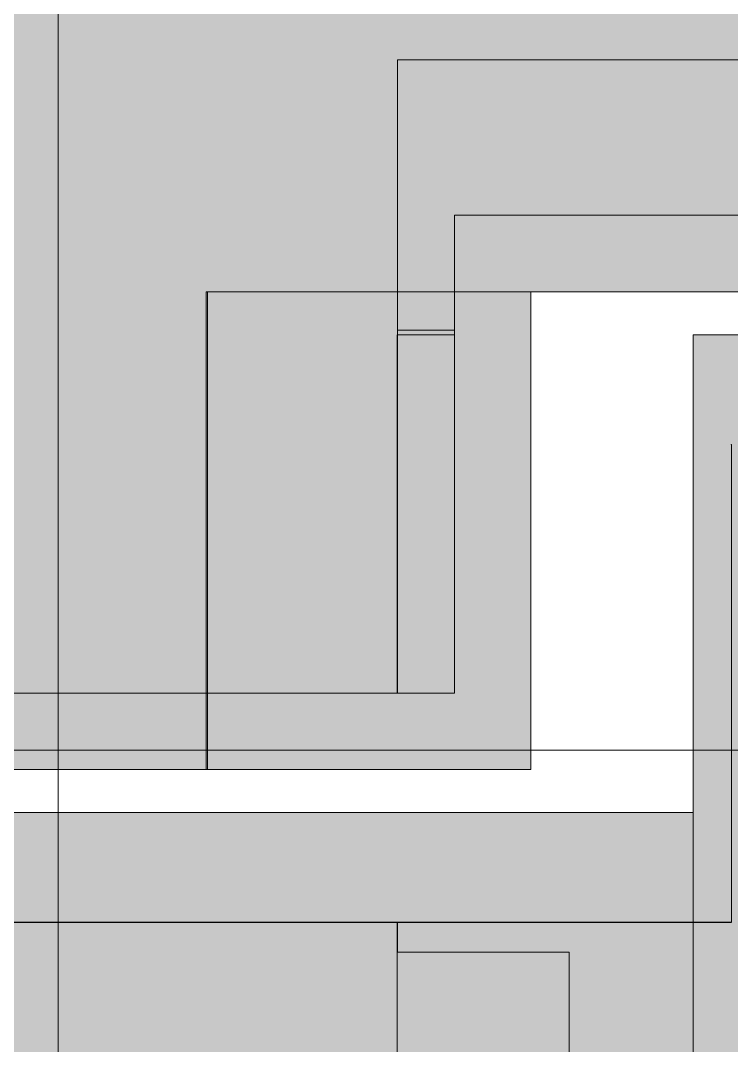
# Model space of a CAD drawing. Header units: metres. Extents: x -4 to 206, y -18 to 45.
# Drawn here: x 42.26 to 43.005, y -10.313 to -9.24 of the extents above; entities that cross this region are included whole.
import ezdxf

# ---------------------------------------------------------------- set-up
doc = ezdxf.new("R2010")
doc.units = ezdxf.units.M
doc.header["$MEASUREMENT"] = 0
doc.set_wipeout_variables(frame=1)
for name, pattern in [('Schnittlinie', [0.006, 0.003, -0.0015, 0, -0.0015]), ('Strichlinie eng', [0.002, 0.0015, -0.0005]), ('Wipeout_Contour', [1, 0, -1])]:
    doc.linetypes.add(name, pattern=pattern)
for name, color, linetype in [('3._DD PP STG2_4_000 Achsraster', 7, 'Continuous'), ('3._DD PP STG2_4_110 Wand Aussen', 7, 'Continuous'), ('3._DD PP STG2_4_140 Brüstung', 7, 'Continuous'), ('3._DD PP STG2_4_210 Decke', 7, 'Continuous'), ('3._DD PP STG2_4_220 Bodenaufbau - Außen_ Gefälle', 7, 'Continuous'), ('3._DD PP STG2_4_221 Bodenaufbau - Abdichtung', 7, 'Continuous'), ('3._DD PP STG2_4_310 Dachkonstruktion massiv', 7, 'Continuous'), ('3._DD PP STG2_4_330 Dachaufbau', 7, 'Continuous')]:
    doc.layers.add(name, color=color, linetype=linetype)

msp = doc.modelspace()

# ---------------------------------------------------------------- linework, layer by layer
at = {"layer": '3._DD PP STG2_4_110 Wand Aussen', "color": 8, "linetype": 'Schnittlinie', "lineweight": 13, "ltscale": 1000, "flags": 128}
for points in [[(42.655, -9.5687), (42.655, -11.0137)], [(42.835, -9.5687), (42.655, -9.5687)], [(42.84, -9.5687), (42.835, -9.5687)], [(42.96, -9.5687), (42.84, -9.5687)], [(42.965, -9.5687), (42.96, -9.5687)], [(42.965, -11.0137), (42.965, -9.5687)]]:
    msp.add_lwpolyline(points, dxfattribs=at)
at = {"layer": '3._DD PP STG2_4_210 Decke', "color": 7, "linetype": 'Continuous', "lineweight": 13, "ltscale": 1000, "flags": 128}
msp.add_lwpolyline([(48.645, -1.4987), (45.765, -1.4987), (45.765, -3.9237), (45.635, -3.9237), (43.155, -3.9237), (43.155, -5.8737), (41.175, -5.8737), (41.175, -3.9237), (38.605, -3.9237), (38.605, -4.3437), (36.365, -4.3437), (36.365, -1.4987), (33.4844, -1.4987), (33.4954, -10.3587), (34.515, -10.3587), (34.515, -11.383), (37.335, -11.3837), (37.335, -10.0637), (42.835, -10.0637), (42.835, -9.5637), (45.685, -9.5637), (45.685, -8.8637), (48.185, -8.8637)], dxfattribs=at)
at = {"layer": '3._DD PP STG2_4_310 Dachkonstruktion massiv', "color": 255, "linetype": 'Strichlinie eng', "lineweight": 13, "ltscale": 1000, "flags": 128}
for points in [[(45.6851, -9.2809), (42.6551, -9.2809)], [(42.6551, -9.2809), (42.6551, -9.5637)], [(42.6551, -10.215), (42.6551, -9.5637)], [(42.6551, -9.5637), (45.6851, -9.5637)], [(42.6551, -9.5687), (42.795, -9.5687)], [(42.6551, -10.1031), (42.6551, -9.5687)], [(42.795, -9.5687), (42.795, -9.9031)], [(42.835, -9.5687), (42.795, -9.5687)], [(42.835, -9.5687), (42.835, -9.9031)], [(42.965, -10.8837), (42.965, -9.5687)], [(42.965, -9.5687), (45.6851, -9.5687)], [(42.795, -9.9031), (42.835, -9.9031)], [(42.835, -10.1031), (42.835, -9.9031)], [(42.835, -10.1031), (42.6551, -10.1031)], [(42.8351, -10.215), (42.6551, -10.215)], [(42.8351, -10.8837), (42.8351, -10.215)]]:
    msp.add_lwpolyline(points, dxfattribs=at)

# ---------------------------------------------------------------- next in the draw order: wipeouts: each hides what was drawn before it
at = {"color": 254, "linetype": 'Wipeout_Contour', "lineweight": 0, "ltscale": 131.270853}
msp.add_wipeout([(42.715, -9.4436), (43.0048, -9.6836), (43.0049, -9.4436)], dxfattribs=at).dxf.layer = '3._DD PP STG2_4_140 Brüstung'
at = {"color": 254, "linetype": 'Wipeout_Contour', "lineweight": 0, "ltscale": 132.574393}
msp.add_wipeout([(43.0048, -10.1836), (42.715, -9.9437), (42.715, -10.1836)], dxfattribs=at).dxf.layer = '3._DD PP STG2_4_140 Brüstung'

# ---------------------------------------------------------------- next in the draw order: wipeouts: each hides what was drawn before it
at = {"color": 254, "linetype": 'Wipeout_Contour', "lineweight": 0, "ltscale": 131.599947}
msp.add_wipeout([(42.715, -9.9437), (43.0048, -10.1836), (43.0049, -9.9437)], dxfattribs=at).dxf.layer = '3._DD PP STG2_4_140 Brüstung'

# ---------------------------------------------------------------- next in the draw order: wipeouts: each hides what was drawn before it
at = {"color": 254, "linetype": 'Wipeout_Contour', "lineweight": 0, "ltscale": 175.891327}
msp.add_wipeout([(42.715, -9.6836), (42.715, -9.9437), (43.0049, -9.9437), (43.0049, -9.6837)], dxfattribs=at).dxf.layer = '3._DD PP STG2_4_140 Brüstung'

# ---------------------------------------------------------------- next in the draw order: wipeouts: each hides what was drawn before it
at = {"color": 254, "linetype": 'Wipeout_Contour', "lineweight": 0, "ltscale": 132.233657}
msp.add_wipeout([(42.715, -9.6836), (43.0048, -9.6836), (42.715, -9.4436)], dxfattribs=at).dxf.layer = '3._DD PP STG2_4_140 Brüstung'

# ---------------------------------------------------------------- next in the draw order: linework, layer by layer
at = {"layer": '3._DD PP STG2_4_140 Brüstung', "color": 7, "linetype": 'Continuous', "lineweight": 18, "ltscale": 1000, "flags": 128}
for points in [[(42.715, -9.4436), (43.0049, -9.4436)], [(42.715, -9.4436), (42.715, -9.9437)]]:
    msp.add_lwpolyline(points, dxfattribs=at)

# ---------------------------------------------------------------- next in the draw order: wipeouts: each hides what was drawn before it
at = {"color": 254, "linetype": 'Wipeout_Contour', "lineweight": 0, "ltscale": 132.738896}
msp.add_wipeout([(43.0049, -9.6838), (43.0049, -10.1836), (43.0051, -9.6838)], dxfattribs=at).dxf.layer = '3._DD PP STG2_4_140 Brüstung'

# ---------------------------------------------------------------- next in the draw order: linework, layer by layer
at = {"layer": '3._DD PP STG2_4_140 Brüstung', "color": 7, "linetype": 'Continuous', "lineweight": 18, "ltscale": 1000}
for p, q in [((43.0049, -9.6837), (43.0049, -9.6836)), ((43.0049, -9.6837), (43.0049, -9.6838)), ((43.0049, -9.6838), (43.0049, -10.1836)), ((43.0049, -10.1836), (43.0048, -10.1836))]:
    msp.add_line(p, q, dxfattribs=at)

# ---------------------------------------------------------------- next in the draw order: wipeouts: each hides what was drawn before it
at = {"color": 254, "linetype": 'Wipeout_Contour', "lineweight": 0, "ltscale": 165.476173}
msp.add_wipeout([(42.715, -9.9437), (37.5049, -9.9437), (37.5049, -10.1836), (42.715, -10.1836)], dxfattribs=at).dxf.layer = '3._DD PP STG2_4_140 Brüstung'

# ---------------------------------------------------------------- next in the draw order: linework, layer by layer
at = {"layer": '3._DD PP STG2_4_000 Achsraster', "color": 5, "linetype": 'Continuous', "lineweight": 0, "ltscale": 1000}
msp.add_line((31.8, -10.0037), (54.3, -10.0037), dxfattribs=at)
at = {"layer": '3._DD PP STG2_4_140 Brüstung', "color": 7, "linetype": 'Continuous', "lineweight": 18, "ltscale": 1000, "flags": 128}
msp.add_lwpolyline([(42.715, -9.9437), (37.5049, -9.9437)], dxfattribs=at)
at = {"layer": '3._DD PP STG2_4_221 Bodenaufbau - Abdichtung', "color": 171, "linetype": 'Schnittlinie', "lineweight": 13, "ltscale": 1000, "true_color": 0x6c6cff, "flags": 128}
for points in [[(42.455, -9.5237), (42.455, -10.0237)], [(42.4564, -10.0237), (42.4564, -9.5237)], [(42.455, -10.0237), (39.885, -10.0237)], [(42.455, -10.0237), (42.456, -10.0237)]]:
    msp.add_lwpolyline(points, dxfattribs=at)
at = {"layer": '3._DD PP STG2_4_330 Dachaufbau', "color": 7, "linetype": 'Continuous', "lineweight": 18, "ltscale": 1000, "flags": 128}
msp.add_lwpolyline([(37.465, -10.0687), (42.965, -10.0687)], dxfattribs=at)

# ---------------------------------------------------------------- next in the draw order: wipeouts: each hides what was drawn before it
at = {"color": 254, "linetype": 'Wipeout_Contour', "lineweight": 0, "ltscale": 181.250957}
msp.add_wipeout([(45.565, -9.4436), (43.0049, -9.4436), (43.0049, -9.6836), (45.565, -9.6836)], dxfattribs=at).dxf.layer = '3._DD PP STG2_4_140 Brüstung'
at = {"color": 254, "linetype": 'Wipeout_Contour', "lineweight": 0, "ltscale": 126.744736}
msp.add_wipeout([(43.0049, -10.1837), (37.5051, -10.1836), (43.0049, -10.1839)], dxfattribs=at).dxf.layer = '3._DD PP STG2_4_140 Brüstung'

# ---------------------------------------------------------------- next in the draw order: hatches: boundary and pattern name
at = {"layer": '3._DD PP STG2_4_220 Bodenaufbau - Außen_ Gefälle', "linetype": 'Continuous', "lineweight": 0, "true_color": 0x323232}
msp.add_hatch(color=250, dxfattribs=at).paths.add_polyline_path([(33.5244, -1.5387), (33.5354, -10.3187), (34.555, -10.3187), (34.555, -11.3437), (37.295, -11.3437), (37.295, -10.0237), (42.795, -10.0237), (42.795, -9.5237), (45.645, -9.5237), (45.645, -8.8237), (48.225, -8.8237), (48.225, -9.9837), (51.065, -9.9837), (51.065, -8.1987), (51.9934, -8.1987), (52.0151, -4.3837), (48.605, -4.3837), (48.605, -1.5387), (45.805, -1.5387), (45.805, -3.9637), (43.12, -3.9637), (43.12, -5.8237), (41.225, -5.8237), (41.225, -3.9637), (38.7509, -3.9637), (38.7509, -4.3837), (36.325, -4.3837), (36.325, -1.5387)])
at = {"layer": '3._DD PP STG2_4_330 Dachaufbau', "linetype": 'Continuous', "lineweight": 0, "true_color": 0x000000}
for points in [[(44.8761, -10.0472), (44.8761, -11.0837), (45.815, -11.0837), (45.815, -9.5687), (42.965, -9.5687), (42.965, -11.0837), (43.2161, -11.0837), (43.2161, -10.0472)], [(42.965, -10.0687), (37.465, -10.0687), (37.465, -11.5837), (38.2499, -11.5837), (38.2499, -10.622), (39.1919, -10.622), (39.1919, -11.5837), (40.5499, -11.5837), (40.5499, -10.622), (41.4919, -10.622), (41.4919, -11.5837), (42.965, -11.5837)]]:
    msp.add_hatch(color=18, dxfattribs=at).paths.add_polyline_path(points)

# ---------------------------------------------------------------- next in the draw order: linework, layer by layer
at = {"layer": '3._DD PP STG2_4_000 Achsraster', "color": 5, "linetype": 'Continuous', "lineweight": 0, "ltscale": 1000}
msp.add_line((42.3, 1.9963), (42.3, -16.0037), dxfattribs=at)
at = {"layer": '3._DD PP STG2_4_140 Brüstung', "color": 7, "linetype": 'Continuous', "lineweight": 18, "ltscale": 1000}
for p, q in [((43.0049, -9.6837), (43.0049, -9.6836)), ((43.0048, -10.1836), (37.5051, -10.1836)), ((43.0049, -10.1836), (43.0048, -10.1836))]:
    msp.add_line(p, q, dxfattribs=at)
at = {"layer": '3._DD PP STG2_4_140 Brüstung', "color": 7, "linetype": 'Continuous', "lineweight": 18, "ltscale": 1000, "flags": 128}
for points in [[(45.565, -9.4436), (43.0049, -9.4436)], [(37.5051, -10.1839), (43.0051, -10.1839)]]:
    msp.add_lwpolyline(points, dxfattribs=at)
at = {"layer": '3._DD PP STG2_4_140 Brüstung', "color": 7, "linetype": 'Continuous', "lineweight": 18, "ltscale": 1000}
msp.add_point((43.0049, -9.6836), dxfattribs=at)
at = {"layer": '3._DD PP STG2_4_220 Bodenaufbau - Außen_ Gefälle', "color": 7, "linetype": 'Continuous', "lineweight": 13, "ltscale": 1000, "flags": 128}
msp.add_lwpolyline([(48.605, -1.5387), (45.805, -1.5387), (45.805, -3.9637), (43.12, -3.9637), (43.12, -5.8237), (41.225, -5.8237), (41.225, -3.9637), (38.7509, -3.9637), (38.7509, -4.3837), (36.325, -4.3837), (36.325, -1.5387), (33.5244, -1.5387), (33.5354, -10.3187), (34.555, -10.3187), (34.555, -11.3437), (37.295, -11.3437), (37.295, -10.0237), (42.795, -10.0237), (42.795, -9.5237), (45.645, -9.5237), (45.645, -8.8237), (48.225, -8.8237)], dxfattribs=at)
at = {"layer": '3._DD PP STG2_4_221 Bodenaufbau - Abdichtung', "color": 171, "linetype": 'Schnittlinie', "lineweight": 13, "ltscale": 1000, "true_color": 0x6c6cff, "flags": 128}
msp.add_lwpolyline([(45.025, -9.5237), (42.455, -9.5237)], dxfattribs=at)
at = {"layer": '3._DD PP STG2_4_330 Dachaufbau', "color": 7, "linetype": 'Continuous', "lineweight": 18, "ltscale": 1000, "flags": 128}
for points in [[(42.965, -11.0837), (42.965, -9.5687)], [(42.965, -9.5687), (45.815, -9.5687)], [(42.965, -10.0687), (42.965, -11.5837)]]:
    msp.add_lwpolyline(points, dxfattribs=at)

doc.saveas('drawing.dxf')
